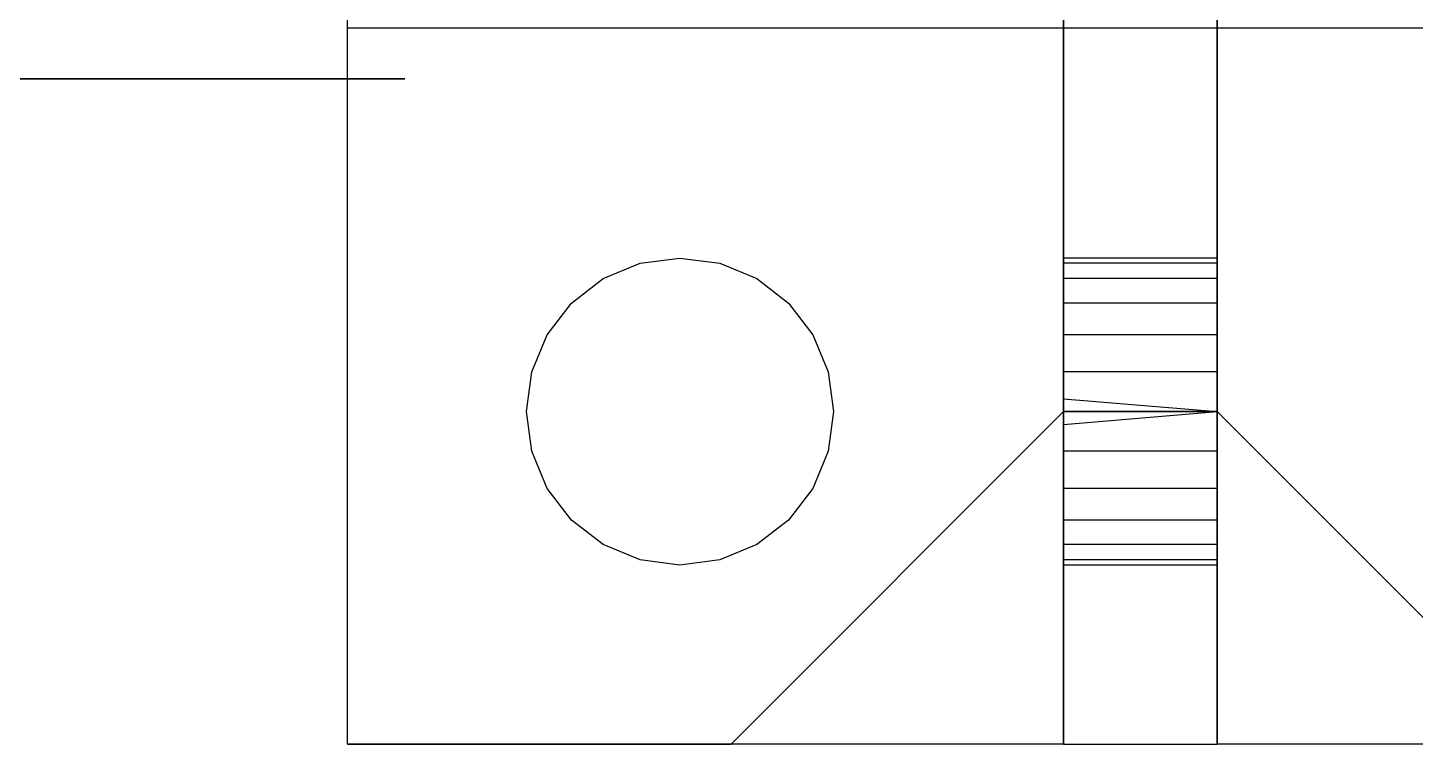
# Model space of a CAD drawing. Header units: metres. Extents: x -1 to 375, y 3 to 378.
# Drawn here: x 240.51 to 257.73, y 3.02 to 11.91 of the extents above; entities that cross this region are included whole.
import ezdxf

# ---------------------------------------------------------------- set-up
doc = ezdxf.new("R2010")
doc.units = ezdxf.units.M

msp = doc.modelspace()

# ---------------------------------------------------------------- linework, layer by layer
at = {"layer": 'Flat node sheet'}
for p, q in [((244.475, 3.017, 253.842), (244.475, 33.497, 253.842)), ((244.475, 3.017, 255.747), (244.475, 33.497, 255.747)), ((244.475, 3.017, 8.732), (244.475, 33.497, 8.732)), ((244.475, 3.017, 10.637), (244.475, 33.497, 10.637)), ((253.365, 33.497, 264.637), (253.365, 6.986, 264.637)), ((253.365, 33.497, 255.747), (253.365, 7.304, 255.747)), ((253.365, 7.304, 253.842), (253.365, 33.497, 253.842)), ((253.365, 33.497, 266.542), (253.365, 6.986, 266.542)), ((253.365, 33.497, 19.527), (253.365, 6.986, 19.527)), ((253.365, 33.497, 10.637), (253.365, 7.304, 10.637)), ((253.365, 7.304, 8.732), (253.365, 33.497, 8.732)), ((253.365, 33.497, 21.432), (253.365, 6.986, 21.432)), ((255.27, 33.497, 253.842), (255.27, 7.304, 253.842)), ((255.27, 33.497, 255.747), (255.27, 7.304, 255.747)), ((255.27, 33.497, 266.542), (255.27, 7.145, 266.542)), ((255.27, 33.497, 264.637), (255.27, 7.145, 264.637)), ((255.27, 33.497, 8.732), (255.27, 7.304, 8.732)), ((255.27, 33.497, 10.637), (255.27, 7.304, 10.637)), ((255.27, 33.497, 21.432), (255.27, 7.145, 21.432)), ((255.27, 33.497, 19.527), (255.27, 7.145, 19.527)), ((253.365, 3.017, 275.432), (253.365, 22.702, 275.432)), ((253.365, 3.017, 30.322), (253.365, 22.702, 30.322)), ((255.27, 3.017, 275.432), (255.27, 22.702, 275.432)), ((255.27, 3.017, 30.322), (255.27, 22.702, 30.322)), ((253.365, 11.907, 249.08), (253.365, 13.812, 249.08)), ((253.365, 11.907, 3.97), (253.365, 13.812, 3.97)), ((255.27, 11.907, 249.08), (255.27, 13.812, 249.08)), ((255.27, 11.907, 3.97), (255.27, 13.812, 3.97)), ((244.475, 3.017, 264.637), (244.475, 11.907, 264.637)), ((244.475, 11.907, 264.637), (270.986, 11.907, 264.637)), ((244.475, 11.907, 264.637), (244.475, 11.907, 266.542)), ((244.475, 3.017, 266.542), (244.475, 11.907, 266.542)), ((244.475, 11.907, 266.542), (270.828, 11.907, 266.542)), ((244.475, 3.017, 19.527), (244.475, 11.907, 19.527)), ((244.475, 11.907, 19.527), (270.986, 11.907, 19.527)), ((244.475, 11.907, 19.527), (244.475, 11.907, 21.432)), ((244.475, 3.017, 21.432), (244.475, 11.907, 21.432)), ((244.475, 11.907, 21.432), (270.828, 11.907, 21.432)), ((253.365, 11.907, 244.952), (253.365, 11.907, 249.08)), ((253.365, 11.907, 244.952), (253.365, 3.017, 244.952)), ((253.365, 11.907, 249.08), (255.27, 11.907, 249.08)), ((253.365, 11.907, 244.952), (255.27, 11.907, 244.952)), ((253.365, 11.907, -0.158), (253.365, 11.907, 3.97)), ((253.365, 11.907, -0.158), (253.365, 3.017, -0.158)), ((253.365, 11.907, 3.97), (255.27, 11.907, 3.97)), ((253.365, 11.907, -0.158), (255.27, 11.907, -0.158)), ((255.27, 11.907, 244.952), (255.27, 3.017, 244.952)), ((255.27, 11.907, 244.952), (255.27, 11.907, 249.08)), ((255.27, 11.907, -0.158), (255.27, 3.017, -0.158)), ((255.27, 11.907, -0.158), (255.27, 11.907, 3.97)), ((247.65, 8.795, 255.747), (248.109, 8.985, 255.747)), ((247.65, 8.795, 253.842), (248.109, 8.985, 253.842)), ((247.65, 8.795, 266.542), (248.109, 8.985, 266.542)), ((247.65, 8.795, 264.637), (248.109, 8.985, 264.637)), ((247.65, 8.795, 10.637), (248.109, 8.985, 10.637)), ((247.65, 8.795, 8.732), (248.109, 8.985, 8.732)), ((247.65, 8.795, 21.432), (248.109, 8.985, 21.432)), ((247.65, 8.795, 19.527), (248.109, 8.985, 19.527)), ((248.109, 8.985, 255.747), (248.603, 9.05, 255.747)), ((248.109, 8.985, 253.842), (248.603, 9.05, 253.842)), ((248.109, 8.985, 266.542), (248.603, 9.05, 266.542)), ((248.109, 8.985, 264.637), (248.603, 9.05, 264.637)), ((248.109, 8.985, 10.637), (248.603, 9.05, 10.637)), ((248.109, 8.985, 8.732), (248.603, 9.05, 8.732)), ((248.109, 8.985, 21.432), (248.603, 9.05, 21.432)), ((248.109, 8.985, 19.527), (248.603, 9.05, 19.527)), ((248.109, 8.985, 255.747), (248.109, 8.985, 253.842)), ((248.109, 8.985, 266.542), (248.109, 8.985, 264.637)), ((248.109, 8.985, 10.637), (248.109, 8.985, 8.732)), ((248.109, 8.985, 21.432), (248.109, 8.985, 19.527)), ((248.603, 9.05, 255.747), (249.096, 8.985, 255.747)), ((248.603, 9.05, 253.842), (249.096, 8.985, 253.842)), ((248.603, 9.05, 255.747), (248.603, 9.05, 253.842)), ((248.603, 9.05, 266.542), (249.096, 8.985, 266.542)), ((248.603, 9.05, 264.637), (249.096, 8.985, 264.637)), ((248.603, 9.05, 266.542), (248.603, 9.05, 264.637)), ((248.603, 9.05, 10.637), (249.096, 8.985, 10.637)), ((248.603, 9.05, 8.732), (249.096, 8.985, 8.732)), ((248.603, 9.05, 10.637), (248.603, 9.05, 8.732)), ((248.603, 9.05, 21.432), (249.096, 8.985, 21.432)), ((248.603, 9.05, 19.527), (249.096, 8.985, 19.527)), ((248.603, 9.05, 21.432), (248.603, 9.05, 19.527)), ((249.096, 8.985, 255.747), (249.555, 8.795, 255.747)), ((249.096, 8.985, 253.842), (249.555, 8.795, 253.842)), ((249.096, 8.985, 255.747), (249.096, 8.985, 253.842)), ((249.096, 8.985, 266.542), (249.555, 8.795, 266.542)), ((249.096, 8.985, 264.637), (249.555, 8.795, 264.637)), ((249.096, 8.985, 266.542), (249.096, 8.985, 264.637)), ((249.096, 8.985, 10.637), (249.555, 8.795, 10.637)), ((249.096, 8.985, 8.732), (249.555, 8.795, 8.732)), ((249.096, 8.985, 10.637), (249.096, 8.985, 8.732)), ((249.096, 8.985, 21.432), (249.555, 8.795, 21.432)), ((249.096, 8.985, 19.527), (249.555, 8.795, 19.527)), ((249.096, 8.985, 21.432), (249.096, 8.985, 19.527)), ((253.365, 9.05, 249.08), (253.365, 8.985, 248.587)), ((253.365, 8.985, 249.573), (253.365, 9.05, 249.08)), ((255.27, 9.05, 249.08), (253.365, 9.05, 249.08)), ((253.365, 9.05, 271.305), (253.365, 8.985, 270.812)), ((253.365, 8.985, 271.798), (253.365, 9.05, 271.305)), ((255.27, 9.05, 271.305), (253.365, 9.05, 271.305)), ((253.365, 9.05, 3.97), (253.365, 8.985, 3.477)), ((253.365, 8.985, 4.463), (253.365, 9.05, 3.97)), ((255.27, 9.05, 3.97), (253.365, 9.05, 3.97)), ((253.365, 9.05, 26.195), (253.365, 8.985, 25.702)), ((253.365, 8.985, 26.688), (253.365, 9.05, 26.195)), ((255.27, 9.05, 26.195), (253.365, 9.05, 26.195)), ((253.365, 8.985, 248.587), (253.365, 8.795, 248.127)), ((253.365, 8.795, 250.032), (253.365, 8.985, 249.573)), ((255.27, 8.985, 248.587), (253.365, 8.985, 248.587)), ((255.27, 8.985, 249.573), (253.365, 8.985, 249.573)), ((253.365, 8.985, 270.812), (253.365, 8.795, 270.352)), ((253.365, 8.795, 272.257), (253.365, 8.985, 271.798)), ((255.27, 8.985, 270.812), (253.365, 8.985, 270.812)), ((255.27, 8.985, 271.798), (253.365, 8.985, 271.798)), ((253.365, 8.985, 3.477), (253.365, 8.795, 3.017)), ((253.365, 8.795, 4.922), (253.365, 8.985, 4.463)), ((255.27, 8.985, 3.477), (253.365, 8.985, 3.477)), ((255.27, 8.985, 4.463), (253.365, 8.985, 4.463)), ((253.365, 8.985, 25.702), (253.365, 8.795, 25.242)), ((253.365, 8.795, 27.147), (253.365, 8.985, 26.688)), ((255.27, 8.985, 25.702), (253.365, 8.985, 25.702)), ((255.27, 8.985, 26.688), (253.365, 8.985, 26.688)), ((255.27, 9.05, 249.08), (255.27, 8.985, 248.587)), ((255.27, 8.985, 249.573), (255.27, 9.05, 249.08)), ((255.27, 9.05, 271.305), (255.27, 8.985, 270.812)), ((255.27, 8.985, 271.798), (255.27, 9.05, 271.305)), ((255.27, 9.05, 3.97), (255.27, 8.985, 3.477)), ((255.27, 8.985, 4.463), (255.27, 9.05, 3.97)), ((255.27, 9.05, 26.195), (255.27, 8.985, 25.702)), ((255.27, 8.985, 26.688), (255.27, 9.05, 26.195)), ((255.27, 8.985, 248.587), (255.27, 8.795, 248.127)), ((255.27, 8.795, 250.032), (255.27, 8.985, 249.573)), ((255.27, 8.985, 270.812), (255.27, 8.795, 270.352)), ((255.27, 8.795, 272.257), (255.27, 8.985, 271.798)), ((255.27, 8.985, 3.477), (255.27, 8.795, 3.017)), ((255.27, 8.795, 4.922), (255.27, 8.985, 4.463)), ((255.27, 8.985, 25.702), (255.27, 8.795, 25.242)), ((255.27, 8.795, 27.147), (255.27, 8.985, 26.688)), ((247.255, 8.492, 255.747), (247.65, 8.795, 255.747)), ((247.255, 8.492, 253.842), (247.65, 8.795, 253.842)), ((247.255, 8.492, 266.542), (247.65, 8.795, 266.542)), ((247.255, 8.492, 264.637), (247.65, 8.795, 264.637)), ((247.255, 8.492, 10.637), (247.65, 8.795, 10.637)), ((247.255, 8.492, 8.732), (247.65, 8.795, 8.732)), ((247.255, 8.492, 21.432), (247.65, 8.795, 21.432)), ((247.255, 8.492, 19.527), (247.65, 8.795, 19.527)), ((247.65, 8.795, 255.747), (247.65, 8.795, 253.842)), ((247.65, 8.795, 266.542), (247.65, 8.795, 264.637)), ((247.65, 8.795, 10.637), (247.65, 8.795, 8.732)), ((247.65, 8.795, 21.432), (247.65, 8.795, 19.527)), ((249.555, 8.795, 255.747), (249.95, 8.492, 255.747)), ((249.555, 8.795, 253.842), (249.95, 8.492, 253.842)), ((249.555, 8.795, 255.747), (249.555, 8.795, 253.842)), ((249.555, 8.795, 266.542), (249.95, 8.492, 266.542)), ((249.555, 8.795, 264.637), (249.95, 8.492, 264.637)), ((249.555, 8.795, 266.542), (249.555, 8.795, 264.637)), ((249.555, 8.795, 10.637), (249.95, 8.492, 10.637)), ((249.555, 8.795, 8.732), (249.95, 8.492, 8.732)), ((249.555, 8.795, 10.637), (249.555, 8.795, 8.732)), ((249.555, 8.795, 21.432), (249.95, 8.492, 21.432)), ((249.555, 8.795, 19.527), (249.95, 8.492, 19.527)), ((249.555, 8.795, 21.432), (249.555, 8.795, 19.527)), ((253.365, 8.795, 248.127), (253.365, 8.492, 247.733)), ((253.365, 8.492, 250.427), (253.365, 8.795, 250.032)), ((255.27, 8.795, 248.127), (253.365, 8.795, 248.127)), ((255.27, 8.795, 250.032), (253.365, 8.795, 250.032)), ((253.365, 8.492, 272.652), (253.365, 8.795, 272.257)), ((253.365, 8.795, 270.352), (253.365, 8.492, 269.958)), ((255.27, 8.795, 272.257), (253.365, 8.795, 272.257)), ((255.27, 8.795, 270.352), (253.365, 8.795, 270.352)), ((253.365, 8.795, 3.017), (253.365, 8.492, 2.623)), ((253.365, 8.492, 5.317), (253.365, 8.795, 4.922)), ((255.27, 8.795, 3.017), (253.365, 8.795, 3.017)), ((255.27, 8.795, 4.922), (253.365, 8.795, 4.922)), ((253.365, 8.492, 27.542), (253.365, 8.795, 27.147)), ((253.365, 8.795, 25.242), (253.365, 8.492, 24.848)), ((255.27, 8.795, 27.147), (253.365, 8.795, 27.147)), ((255.27, 8.795, 25.242), (253.365, 8.795, 25.242)), ((255.27, 8.795, 248.127), (255.27, 8.492, 247.733)), ((255.27, 8.492, 250.427), (255.27, 8.795, 250.032)), ((255.27, 8.795, 270.352), (255.27, 8.492, 269.958)), ((255.27, 8.492, 272.652), (255.27, 8.795, 272.257)), ((255.27, 8.795, 3.017), (255.27, 8.492, 2.623)), ((255.27, 8.492, 5.317), (255.27, 8.795, 4.922)), ((255.27, 8.795, 25.242), (255.27, 8.492, 24.848)), ((255.27, 8.492, 27.542), (255.27, 8.795, 27.147)), ((246.953, 8.097, 255.747), (247.255, 8.492, 255.747)), ((246.953, 8.097, 253.842), (247.255, 8.492, 253.842)), ((246.953, 8.097, 266.542), (247.255, 8.492, 266.542)), ((246.953, 8.097, 264.637), (247.255, 8.492, 264.637)), ((246.953, 8.097, 10.637), (247.255, 8.492, 10.637)), ((246.953, 8.097, 8.732), (247.255, 8.492, 8.732)), ((246.953, 8.097, 21.432), (247.255, 8.492, 21.432)), ((246.953, 8.097, 19.527), (247.255, 8.492, 19.527)), ((247.255, 8.492, 255.747), (247.255, 8.492, 253.842)), ((247.255, 8.492, 266.542), (247.255, 8.492, 264.637)), ((247.255, 8.492, 10.637), (247.255, 8.492, 8.732)), ((247.255, 8.492, 21.432), (247.255, 8.492, 19.527)), ((249.95, 8.492, 255.747), (250.252, 8.097, 255.747)), ((249.95, 8.492, 253.842), (250.252, 8.097, 253.842)), ((249.95, 8.492, 255.747), (249.95, 8.492, 253.842)), ((249.95, 8.492, 266.542), (250.252, 8.097, 266.542)), ((249.95, 8.492, 264.637), (250.252, 8.097, 264.637)), ((249.95, 8.492, 266.542), (249.95, 8.492, 264.637)), ((249.95, 8.492, 10.637), (250.252, 8.097, 10.637)), ((249.95, 8.492, 8.732), (250.252, 8.097, 8.732)), ((249.95, 8.492, 10.637), (249.95, 8.492, 8.732)), ((249.95, 8.492, 21.432), (250.252, 8.097, 21.432)), ((249.95, 8.492, 19.527), (250.252, 8.097, 19.527)), ((249.95, 8.492, 21.432), (249.95, 8.492, 19.527)), ((253.365, 8.492, 247.733), (253.365, 8.097, 247.43)), ((253.365, 8.097, 250.73), (253.365, 8.492, 250.427)), ((255.27, 8.492, 247.733), (253.365, 8.492, 247.733)), ((255.27, 8.492, 250.427), (253.365, 8.492, 250.427)), ((253.365, 8.097, 272.955), (253.365, 8.492, 272.652)), ((253.365, 8.492, 269.958), (253.365, 8.097, 269.655)), ((255.27, 8.492, 272.652), (253.365, 8.492, 272.652)), ((255.27, 8.492, 269.958), (253.365, 8.492, 269.958)), ((253.365, 8.492, 2.623), (253.365, 8.097, 2.32)), ((253.365, 8.097, 5.62), (253.365, 8.492, 5.317)), ((255.27, 8.492, 2.623), (253.365, 8.492, 2.623)), ((255.27, 8.492, 5.317), (253.365, 8.492, 5.317)), ((253.365, 8.097, 27.845), (253.365, 8.492, 27.542)), ((253.365, 8.492, 24.848), (253.365, 8.097, 24.545)), ((255.27, 8.492, 27.542), (253.365, 8.492, 27.542)), ((255.27, 8.492, 24.848), (253.365, 8.492, 24.848)), ((255.27, 8.492, 247.733), (255.27, 8.097, 247.43)), ((255.27, 8.097, 250.73), (255.27, 8.492, 250.427)), ((255.27, 8.492, 269.958), (255.27, 8.097, 269.655)), ((255.27, 8.097, 272.955), (255.27, 8.492, 272.652)), ((255.27, 8.492, 2.623), (255.27, 8.097, 2.32)), ((255.27, 8.097, 5.62), (255.27, 8.492, 5.317)), ((255.27, 8.492, 24.848), (255.27, 8.097, 24.545)), ((255.27, 8.097, 27.845), (255.27, 8.492, 27.542)), ((246.762, 7.638, 255.747), (246.953, 8.097, 255.747)), ((246.762, 7.638, 253.842), (246.953, 8.097, 253.842)), ((246.762, 7.638, 266.542), (246.953, 8.097, 266.542)), ((246.762, 7.638, 264.637), (246.953, 8.097, 264.637)), ((246.762, 7.638, 10.637), (246.953, 8.097, 10.637)), ((246.762, 7.638, 8.732), (246.953, 8.097, 8.732)), ((246.762, 7.638, 21.432), (246.953, 8.097, 21.432)), ((246.762, 7.638, 19.527), (246.953, 8.097, 19.527)), ((246.953, 8.097, 255.747), (246.953, 8.097, 253.842)), ((246.953, 8.097, 266.542), (246.953, 8.097, 264.637)), ((246.953, 8.097, 10.637), (246.953, 8.097, 8.732)), ((246.953, 8.097, 21.432), (246.953, 8.097, 19.527)), ((250.252, 8.097, 255.747), (250.443, 7.638, 255.747)), ((250.252, 8.097, 253.842), (250.443, 7.638, 253.842)), ((250.252, 8.097, 255.747), (250.252, 8.097, 253.842)), ((250.252, 8.097, 266.542), (250.443, 7.638, 266.542)), ((250.252, 8.097, 264.637), (250.443, 7.638, 264.637)), ((250.252, 8.097, 266.542), (250.252, 8.097, 264.637)), ((250.252, 8.097, 10.637), (250.443, 7.638, 10.637)), ((250.252, 8.097, 8.732), (250.443, 7.638, 8.732)), ((250.252, 8.097, 10.637), (250.252, 8.097, 8.732)), ((250.252, 8.097, 21.432), (250.443, 7.638, 21.432)), ((250.252, 8.097, 19.527), (250.443, 7.638, 19.527)), ((250.252, 8.097, 21.432), (250.252, 8.097, 19.527)), ((253.365, 7.638, 250.92), (253.365, 8.097, 250.73)), ((253.365, 8.097, 247.43), (253.365, 7.638, 247.24)), ((255.27, 8.097, 247.43), (253.365, 8.097, 247.43)), ((255.27, 8.097, 250.73), (253.365, 8.097, 250.73)), ((253.365, 7.638, 273.145), (253.365, 8.097, 272.955)), ((253.365, 8.097, 269.655), (253.365, 7.638, 269.465)), ((255.27, 8.097, 272.955), (253.365, 8.097, 272.955)), ((255.27, 8.097, 269.655), (253.365, 8.097, 269.655)), ((253.365, 7.638, 5.81), (253.365, 8.097, 5.62)), ((253.365, 8.097, 2.32), (253.365, 7.638, 2.13)), ((255.27, 8.097, 2.32), (253.365, 8.097, 2.32)), ((255.27, 8.097, 5.62), (253.365, 8.097, 5.62)), ((253.365, 7.638, 28.035), (253.365, 8.097, 27.845)), ((253.365, 8.097, 24.545), (253.365, 7.638, 24.355)), ((255.27, 8.097, 27.845), (253.365, 8.097, 27.845)), ((255.27, 8.097, 24.545), (253.365, 8.097, 24.545)), ((255.27, 8.097, 247.43), (255.27, 7.638, 247.24)), ((255.27, 7.638, 250.92), (255.27, 8.097, 250.73)), ((255.27, 8.097, 269.655), (255.27, 7.638, 269.465)), ((255.27, 7.638, 273.145), (255.27, 8.097, 272.955)), ((255.27, 8.097, 2.32), (255.27, 7.638, 2.13)), ((255.27, 7.638, 5.81), (255.27, 8.097, 5.62)), ((255.27, 8.097, 24.545), (255.27, 7.638, 24.355)), ((255.27, 7.638, 28.035), (255.27, 8.097, 27.845)), ((246.698, 7.145, 255.747), (246.762, 7.638, 255.747)), ((246.698, 7.145, 253.842), (246.762, 7.638, 253.842)), ((246.698, 7.145, 266.542), (246.762, 7.638, 266.542)), ((246.698, 7.145, 264.637), (246.762, 7.638, 264.637)), ((246.698, 7.145, 10.637), (246.762, 7.638, 10.637)), ((246.698, 7.145, 8.732), (246.762, 7.638, 8.732)), ((246.698, 7.145, 21.432), (246.762, 7.638, 21.432)), ((246.698, 7.145, 19.527), (246.762, 7.638, 19.527)), ((246.762, 7.638, 255.747), (246.762, 7.638, 253.842)), ((246.762, 7.638, 266.542), (246.762, 7.638, 264.637)), ((246.762, 7.638, 10.637), (246.762, 7.638, 8.732)), ((246.762, 7.638, 21.432), (246.762, 7.638, 19.527)), ((250.443, 7.638, 255.747), (250.508, 7.145, 255.747)), ((250.443, 7.638, 253.842), (250.508, 7.145, 253.842)), ((250.443, 7.638, 255.747), (250.443, 7.638, 253.842)), ((250.443, 7.638, 266.542), (250.508, 7.145, 266.542)), ((250.443, 7.638, 264.637), (250.508, 7.145, 264.637)), ((250.443, 7.638, 266.542), (250.443, 7.638, 264.637)), ((250.443, 7.638, 10.637), (250.508, 7.145, 10.637)), ((250.443, 7.638, 8.732), (250.508, 7.145, 8.732)), ((250.443, 7.638, 10.637), (250.443, 7.638, 8.732)), ((250.443, 7.638, 21.432), (250.508, 7.145, 21.432)), ((250.443, 7.638, 19.527), (250.508, 7.145, 19.527)), ((250.443, 7.638, 21.432), (250.443, 7.638, 19.527)), ((253.365, 7.145, 250.985), (253.365, 7.638, 250.92)), ((253.365, 7.638, 247.24), (253.365, 7.145, 247.175)), ((255.27, 7.638, 250.92), (253.365, 7.638, 250.92)), ((255.27, 7.638, 247.24), (253.365, 7.638, 247.24)), ((253.365, 7.145, 273.21), (253.365, 7.638, 273.145)), ((253.365, 7.638, 269.465), (253.365, 7.145, 269.4)), ((255.27, 7.638, 273.145), (253.365, 7.638, 273.145)), ((255.27, 7.638, 269.465), (253.365, 7.638, 269.465)), ((253.365, 7.145, 5.875), (253.365, 7.638, 5.81)), ((253.365, 7.638, 2.13), (253.365, 7.145, 2.065)), ((255.27, 7.638, 5.81), (253.365, 7.638, 5.81)), ((255.27, 7.638, 2.13), (253.365, 7.638, 2.13)), ((253.365, 7.145, 28.1), (253.365, 7.638, 28.035)), ((253.365, 7.638, 24.355), (253.365, 7.145, 24.29)), ((255.27, 7.638, 28.035), (253.365, 7.638, 28.035)), ((255.27, 7.638, 24.355), (253.365, 7.638, 24.355)), ((255.27, 7.638, 247.24), (255.27, 7.145, 247.175)), ((255.27, 7.145, 250.985), (255.27, 7.638, 250.92)), ((255.27, 7.638, 269.465), (255.27, 7.145, 269.4)), ((255.27, 7.145, 273.21), (255.27, 7.638, 273.145)), ((255.27, 7.638, 2.13), (255.27, 7.145, 2.065)), ((255.27, 7.145, 5.875), (255.27, 7.638, 5.81)), ((255.27, 7.638, 24.355), (255.27, 7.145, 24.29)), ((255.27, 7.145, 28.1), (255.27, 7.638, 28.035)), ((253.365, 7.304, 255.747), (255.27, 7.145, 255.747)), ((253.365, 7.304, 253.842), (255.27, 7.145, 253.842)), ((253.365, 7.304, 253.842), (253.365, 7.304, 255.747)), ((253.365, 7.304, 10.637), (255.27, 7.145, 10.637)), ((253.365, 7.304, 8.732), (255.27, 7.145, 8.732)), ((253.365, 7.304, 8.732), (253.365, 7.304, 10.637)), ((255.27, 7.304, 253.842), (255.27, 7.304, 255.747)), ((255.27, 7.304, 253.842), (255.27, 7.145, 253.842)), ((255.27, 7.304, 255.747), (255.27, 7.145, 255.747)), ((255.27, 7.304, 8.732), (255.27, 7.304, 10.637)), ((255.27, 7.304, 8.732), (255.27, 7.145, 8.732)), ((255.27, 7.304, 10.637), (255.27, 7.145, 10.637)), ((246.762, 6.652, 255.747), (246.698, 7.145, 255.747)), ((246.762, 6.652, 253.842), (246.698, 7.145, 253.842)), ((246.698, 7.145, 255.747), (246.698, 7.145, 253.842)), ((246.762, 6.652, 266.542), (246.698, 7.145, 266.542)), ((246.762, 6.652, 264.637), (246.698, 7.145, 264.637)), ((246.698, 7.145, 266.542), (246.698, 7.145, 264.637)), ((246.762, 6.652, 10.637), (246.698, 7.145, 10.637)), ((246.762, 6.652, 8.732), (246.698, 7.145, 8.732)), ((246.698, 7.145, 10.637), (246.698, 7.145, 8.732)), ((246.762, 6.652, 21.432), (246.698, 7.145, 21.432)), ((246.762, 6.652, 19.527), (246.698, 7.145, 19.527)), ((246.698, 7.145, 21.432), (246.698, 7.145, 19.527)), ((253.365, 7.145, 264.637), (249.238, 3.017, 264.637)), ((253.365, 7.145, 266.542), (249.238, 3.017, 266.542)), ((253.365, 7.145, 19.527), (249.238, 3.017, 19.527)), ((253.365, 7.145, 21.432), (249.238, 3.017, 21.432)), ((250.508, 7.145, 255.747), (250.443, 6.652, 255.747)), ((250.508, 7.145, 253.842), (250.443, 6.652, 253.842)), ((250.508, 7.145, 266.542), (250.443, 6.652, 266.542)), ((250.508, 7.145, 264.637), (250.443, 6.652, 264.637)), ((250.508, 7.145, 10.637), (250.443, 6.652, 10.637)), ((250.508, 7.145, 8.732), (250.443, 6.652, 8.732)), ((250.508, 7.145, 21.432), (250.443, 6.652, 21.432)), ((250.508, 7.145, 19.527), (250.443, 6.652, 19.527)), ((250.508, 7.145, 255.747), (250.508, 7.145, 253.842)), ((250.508, 7.145, 266.542), (250.508, 7.145, 264.637)), ((250.508, 7.145, 10.637), (250.508, 7.145, 8.732)), ((250.508, 7.145, 21.432), (250.508, 7.145, 19.527)), ((253.365, 3.017, 253.842), (253.365, 7.145, 253.842)), ((253.365, 7.145, 253.842), (255.27, 7.145, 253.842)), ((253.365, 7.145, 253.842), (253.365, 7.145, 255.747)), ((253.365, 3.017, 255.747), (253.365, 7.145, 255.747)), ((253.365, 7.145, 255.747), (255.27, 7.145, 255.747)), ((253.365, 6.986, 266.542), (255.27, 7.145, 266.542)), ((253.365, 6.986, 264.637), (255.27, 7.145, 264.637)), ((253.365, 6.652, 250.92), (253.365, 7.145, 250.985)), ((253.365, 7.145, 247.175), (253.365, 6.652, 247.24)), ((255.27, 7.145, 250.985), (253.365, 7.145, 250.985)), ((255.27, 7.145, 247.175), (253.365, 7.145, 247.175)), ((253.365, 6.652, 273.145), (253.365, 7.145, 273.21)), ((253.365, 7.145, 269.4), (253.365, 6.652, 269.465)), ((255.27, 7.145, 273.21), (253.365, 7.145, 273.21)), ((255.27, 7.145, 269.4), (253.365, 7.145, 269.4)), ((255.27, 7.145, 264.637), (253.365, 7.145, 264.637)), ((253.365, 7.145, 264.637), (253.365, 7.145, 266.542)), ((255.27, 7.145, 266.542), (253.365, 7.145, 266.542)), ((253.365, 3.017, 8.732), (253.365, 7.145, 8.732)), ((253.365, 7.145, 8.732), (255.27, 7.145, 8.732)), ((253.365, 7.145, 8.732), (253.365, 7.145, 10.637)), ((253.365, 3.017, 10.637), (253.365, 7.145, 10.637)), ((253.365, 7.145, 10.637), (255.27, 7.145, 10.637)), ((253.365, 6.986, 21.432), (255.27, 7.145, 21.432)), ((253.365, 6.986, 19.527), (255.27, 7.145, 19.527)), ((253.365, 6.652, 5.81), (253.365, 7.145, 5.875)), ((253.365, 7.145, 2.065), (253.365, 6.652, 2.13)), ((255.27, 7.145, 5.875), (253.365, 7.145, 5.875)), ((255.27, 7.145, 2.065), (253.365, 7.145, 2.065)), ((253.365, 6.652, 28.035), (253.365, 7.145, 28.1)), ((253.365, 7.145, 24.29), (253.365, 6.652, 24.355)), ((255.27, 7.145, 28.1), (253.365, 7.145, 28.1)), ((255.27, 7.145, 24.29), (253.365, 7.145, 24.29)), ((255.27, 7.145, 19.527), (253.365, 7.145, 19.527)), ((253.365, 7.145, 19.527), (253.365, 7.145, 21.432)), ((255.27, 7.145, 21.432), (253.365, 7.145, 21.432)), ((259.398, 3.017, 253.842), (255.27, 7.145, 253.842)), ((255.27, 7.145, 253.842), (255.27, 7.145, 255.747)), ((259.398, 3.017, 255.747), (255.27, 7.145, 255.747)), ((255.27, 7.145, 264.637), (255.27, 7.145, 266.542)), ((255.27, 7.145, 255.747), (255.27, 7.145, 253.842)), ((255.27, 7.145, 247.175), (255.27, 6.652, 247.24)), ((255.27, 6.652, 250.92), (255.27, 7.145, 250.985)), ((255.27, 7.145, 269.4), (255.27, 6.652, 269.465)), ((255.27, 6.652, 273.145), (255.27, 7.145, 273.21)), ((255.27, 7.145, 266.542), (255.27, 6.986, 266.542)), ((255.27, 7.145, 264.637), (255.27, 6.986, 264.637)), ((255.27, 3.017, 264.637), (255.27, 7.145, 264.637)), ((255.27, 7.145, 264.637), (255.27, 7.145, 266.542)), ((255.27, 3.017, 266.542), (255.27, 7.145, 266.542)), ((259.398, 3.017, 8.732), (255.27, 7.145, 8.732)), ((255.27, 7.145, 8.732), (255.27, 7.145, 10.637)), ((259.398, 3.017, 10.637), (255.27, 7.145, 10.637)), ((255.27, 7.145, 19.527), (255.27, 7.145, 21.432)), ((255.27, 7.145, 10.637), (255.27, 7.145, 8.732)), ((255.27, 7.145, 2.065), (255.27, 6.652, 2.13)), ((255.27, 6.652, 5.81), (255.27, 7.145, 5.875)), ((255.27, 7.145, 24.29), (255.27, 6.652, 24.355)), ((255.27, 6.652, 28.035), (255.27, 7.145, 28.1)), ((255.27, 7.145, 21.432), (255.27, 6.986, 21.432)), ((255.27, 7.145, 19.527), (255.27, 6.986, 19.527)), ((255.27, 3.017, 19.527), (255.27, 7.145, 19.527)), ((255.27, 7.145, 19.527), (255.27, 7.145, 21.432)), ((255.27, 3.017, 21.432), (255.27, 7.145, 21.432)), ((253.365, 6.986, 266.542), (253.365, 6.986, 264.637)), ((253.365, 6.986, 21.432), (253.365, 6.986, 19.527)), ((255.27, 6.986, 266.542), (255.27, 6.986, 264.637)), ((255.27, 6.986, 21.432), (255.27, 6.986, 19.527)), ((246.953, 6.192, 255.747), (246.762, 6.652, 255.747)), ((246.953, 6.192, 253.842), (246.762, 6.652, 253.842)), ((246.762, 6.652, 255.747), (246.762, 6.652, 253.842)), ((246.953, 6.192, 266.542), (246.762, 6.652, 266.542)), ((246.953, 6.192, 264.637), (246.762, 6.652, 264.637)), ((246.762, 6.652, 266.542), (246.762, 6.652, 264.637)), ((246.953, 6.192, 10.637), (246.762, 6.652, 10.637)), ((246.953, 6.192, 8.732), (246.762, 6.652, 8.732)), ((246.762, 6.652, 10.637), (246.762, 6.652, 8.732)), ((246.953, 6.192, 21.432), (246.762, 6.652, 21.432)), ((246.953, 6.192, 19.527), (246.762, 6.652, 19.527)), ((246.762, 6.652, 21.432), (246.762, 6.652, 19.527)), ((250.443, 6.652, 255.747), (250.252, 6.192, 255.747)), ((250.443, 6.652, 253.842), (250.252, 6.192, 253.842)), ((250.443, 6.652, 266.542), (250.252, 6.192, 266.542)), ((250.443, 6.652, 264.637), (250.252, 6.192, 264.637)), ((250.443, 6.652, 10.637), (250.252, 6.192, 10.637)), ((250.443, 6.652, 8.732), (250.252, 6.192, 8.732)), ((250.443, 6.652, 21.432), (250.252, 6.192, 21.432)), ((250.443, 6.652, 19.527), (250.252, 6.192, 19.527)), ((250.443, 6.652, 255.747), (250.443, 6.652, 253.842)), ((250.443, 6.652, 266.542), (250.443, 6.652, 264.637)), ((250.443, 6.652, 10.637), (250.443, 6.652, 8.732)), ((250.443, 6.652, 21.432), (250.443, 6.652, 19.527)), ((253.365, 6.192, 250.73), (253.365, 6.652, 250.92)), ((253.365, 6.652, 247.24), (253.365, 6.192, 247.43)), ((255.27, 6.652, 250.92), (253.365, 6.652, 250.92)), ((255.27, 6.652, 247.24), (253.365, 6.652, 247.24)), ((253.365, 6.192, 272.955), (253.365, 6.652, 273.145)), ((253.365, 6.652, 269.465), (253.365, 6.192, 269.655)), ((255.27, 6.652, 273.145), (253.365, 6.652, 273.145)), ((255.27, 6.652, 269.465), (253.365, 6.652, 269.465)), ((253.365, 6.192, 5.62), (253.365, 6.652, 5.81)), ((253.365, 6.652, 2.13), (253.365, 6.192, 2.32)), ((255.27, 6.652, 5.81), (253.365, 6.652, 5.81)), ((255.27, 6.652, 2.13), (253.365, 6.652, 2.13)), ((253.365, 6.192, 27.845), (253.365, 6.652, 28.035)), ((253.365, 6.652, 24.355), (253.365, 6.192, 24.545)), ((255.27, 6.652, 28.035), (253.365, 6.652, 28.035)), ((255.27, 6.652, 24.355), (253.365, 6.652, 24.355)), ((255.27, 6.652, 247.24), (255.27, 6.192, 247.43)), ((255.27, 6.192, 250.73), (255.27, 6.652, 250.92)), ((255.27, 6.652, 269.465), (255.27, 6.192, 269.655)), ((255.27, 6.192, 272.955), (255.27, 6.652, 273.145)), ((255.27, 6.652, 2.13), (255.27, 6.192, 2.32)), ((255.27, 6.192, 5.62), (255.27, 6.652, 5.81)), ((255.27, 6.652, 24.355), (255.27, 6.192, 24.545)), ((255.27, 6.192, 27.845), (255.27, 6.652, 28.035)), ((247.255, 5.798, 255.747), (246.953, 6.192, 255.747)), ((247.255, 5.798, 253.842), (246.953, 6.192, 253.842)), ((246.953, 6.192, 255.747), (246.953, 6.192, 253.842)), ((247.255, 5.798, 266.542), (246.953, 6.192, 266.542)), ((247.255, 5.798, 264.637), (246.953, 6.192, 264.637)), ((246.953, 6.192, 266.542), (246.953, 6.192, 264.637)), ((247.255, 5.798, 10.637), (246.953, 6.192, 10.637)), ((247.255, 5.798, 8.732), (246.953, 6.192, 8.732)), ((246.953, 6.192, 10.637), (246.953, 6.192, 8.732)), ((247.255, 5.798, 21.432), (246.953, 6.192, 21.432)), ((247.255, 5.798, 19.527), (246.953, 6.192, 19.527)), ((246.953, 6.192, 21.432), (246.953, 6.192, 19.527)), ((250.252, 6.192, 255.747), (249.95, 5.798, 255.747)), ((250.252, 6.192, 253.842), (249.95, 5.798, 253.842)), ((250.252, 6.192, 266.542), (249.95, 5.798, 266.542)), ((250.252, 6.192, 264.637), (249.95, 5.798, 264.637)), ((250.252, 6.192, 10.637), (249.95, 5.798, 10.637)), ((250.252, 6.192, 8.732), (249.95, 5.798, 8.732)), ((250.252, 6.192, 21.432), (249.95, 5.798, 21.432)), ((250.252, 6.192, 19.527), (249.95, 5.798, 19.527)), ((250.252, 6.192, 255.747), (250.252, 6.192, 253.842)), ((250.252, 6.192, 266.542), (250.252, 6.192, 264.637)), ((250.252, 6.192, 10.637), (250.252, 6.192, 8.732)), ((250.252, 6.192, 21.432), (250.252, 6.192, 19.527)), ((253.365, 5.798, 250.427), (253.365, 6.192, 250.73)), ((253.365, 6.192, 247.43), (253.365, 5.798, 247.733)), ((255.27, 6.192, 250.73), (253.365, 6.192, 250.73)), ((255.27, 6.192, 247.43), (253.365, 6.192, 247.43)), ((253.365, 5.798, 272.652), (253.365, 6.192, 272.955)), ((253.365, 6.192, 269.655), (253.365, 5.798, 269.958)), ((255.27, 6.192, 272.955), (253.365, 6.192, 272.955)), ((255.27, 6.192, 269.655), (253.365, 6.192, 269.655)), ((253.365, 5.798, 5.317), (253.365, 6.192, 5.62)), ((253.365, 6.192, 2.32), (253.365, 5.798, 2.623)), ((255.27, 6.192, 5.62), (253.365, 6.192, 5.62)), ((255.27, 6.192, 2.32), (253.365, 6.192, 2.32)), ((253.365, 5.798, 27.542), (253.365, 6.192, 27.845)), ((253.365, 6.192, 24.545), (253.365, 5.798, 24.848)), ((255.27, 6.192, 27.845), (253.365, 6.192, 27.845)), ((255.27, 6.192, 24.545), (253.365, 6.192, 24.545)), ((255.27, 6.192, 247.43), (255.27, 5.798, 247.733)), ((255.27, 5.798, 250.427), (255.27, 6.192, 250.73)), ((255.27, 6.192, 269.655), (255.27, 5.798, 269.958)), ((255.27, 5.798, 272.652), (255.27, 6.192, 272.955)), ((255.27, 6.192, 2.32), (255.27, 5.798, 2.623)), ((255.27, 5.798, 5.317), (255.27, 6.192, 5.62)), ((255.27, 6.192, 24.545), (255.27, 5.798, 24.848)), ((255.27, 5.798, 27.542), (255.27, 6.192, 27.845)), ((247.65, 5.495, 255.747), (247.255, 5.798, 255.747)), ((247.65, 5.495, 253.842), (247.255, 5.798, 253.842)), ((247.255, 5.798, 255.747), (247.255, 5.798, 253.842)), ((247.65, 5.495, 266.542), (247.255, 5.798, 266.542)), ((247.65, 5.495, 264.637), (247.255, 5.798, 264.637)), ((247.255, 5.798, 266.542), (247.255, 5.798, 264.637)), ((247.65, 5.495, 10.637), (247.255, 5.798, 10.637)), ((247.65, 5.495, 8.732), (247.255, 5.798, 8.732)), ((247.255, 5.798, 10.637), (247.255, 5.798, 8.732)), ((247.65, 5.495, 21.432), (247.255, 5.798, 21.432)), ((247.65, 5.495, 19.527), (247.255, 5.798, 19.527)), ((247.255, 5.798, 21.432), (247.255, 5.798, 19.527)), ((249.95, 5.798, 255.747), (249.555, 5.495, 255.747)), ((249.95, 5.798, 253.842), (249.555, 5.495, 253.842)), ((249.95, 5.798, 266.542), (249.555, 5.495, 266.542)), ((249.95, 5.798, 264.637), (249.555, 5.495, 264.637)), ((249.95, 5.798, 10.637), (249.555, 5.495, 10.637)), ((249.95, 5.798, 8.732), (249.555, 5.495, 8.732)), ((249.95, 5.798, 21.432), (249.555, 5.495, 21.432)), ((249.95, 5.798, 19.527), (249.555, 5.495, 19.527)), ((249.95, 5.798, 255.747), (249.95, 5.798, 253.842)), ((249.95, 5.798, 266.542), (249.95, 5.798, 264.637)), ((249.95, 5.798, 10.637), (249.95, 5.798, 8.732)), ((249.95, 5.798, 21.432), (249.95, 5.798, 19.527)), ((253.365, 5.495, 250.032), (253.365, 5.798, 250.427)), ((253.365, 5.798, 247.733), (253.365, 5.495, 248.127)), ((255.27, 5.798, 250.427), (253.365, 5.798, 250.427)), ((255.27, 5.798, 247.733), (253.365, 5.798, 247.733)), ((253.365, 5.495, 272.257), (253.365, 5.798, 272.652)), ((253.365, 5.798, 269.958), (253.365, 5.495, 270.352)), ((255.27, 5.798, 272.652), (253.365, 5.798, 272.652)), ((255.27, 5.798, 269.958), (253.365, 5.798, 269.958)), ((253.365, 5.495, 4.922), (253.365, 5.798, 5.317)), ((253.365, 5.798, 2.623), (253.365, 5.495, 3.017)), ((255.27, 5.798, 5.317), (253.365, 5.798, 5.317)), ((255.27, 5.798, 2.623), (253.365, 5.798, 2.623)), ((253.365, 5.495, 27.147), (253.365, 5.798, 27.542)), ((253.365, 5.798, 24.848), (253.365, 5.495, 25.242)), ((255.27, 5.798, 27.542), (253.365, 5.798, 27.542)), ((255.27, 5.798, 24.848), (253.365, 5.798, 24.848)), ((255.27, 5.798, 247.733), (255.27, 5.495, 248.127)), ((255.27, 5.495, 250.032), (255.27, 5.798, 250.427)), ((255.27, 5.798, 269.958), (255.27, 5.495, 270.352)), ((255.27, 5.495, 272.257), (255.27, 5.798, 272.652)), ((255.27, 5.798, 2.623), (255.27, 5.495, 3.017)), ((255.27, 5.495, 4.922), (255.27, 5.798, 5.317)), ((255.27, 5.798, 24.848), (255.27, 5.495, 25.242)), ((255.27, 5.495, 27.147), (255.27, 5.798, 27.542)), ((248.109, 5.305, 255.747), (247.65, 5.495, 255.747)), ((248.109, 5.305, 253.842), (247.65, 5.495, 253.842)), ((247.65, 5.495, 255.747), (247.65, 5.495, 253.842)), ((248.109, 5.305, 266.542), (247.65, 5.495, 266.542)), ((248.109, 5.305, 264.637), (247.65, 5.495, 264.637)), ((247.65, 5.495, 266.542), (247.65, 5.495, 264.637)), ((248.109, 5.305, 10.637), (247.65, 5.495, 10.637)), ((248.109, 5.305, 8.732), (247.65, 5.495, 8.732)), ((247.65, 5.495, 10.637), (247.65, 5.495, 8.732)), ((248.109, 5.305, 21.432), (247.65, 5.495, 21.432)), ((248.109, 5.305, 19.527), (247.65, 5.495, 19.527)), ((247.65, 5.495, 21.432), (247.65, 5.495, 19.527)), ((249.555, 5.495, 255.747), (249.096, 5.305, 255.747)), ((249.555, 5.495, 253.842), (249.096, 5.305, 253.842)), ((249.555, 5.495, 266.542), (249.096, 5.305, 266.542)), ((249.555, 5.495, 264.637), (249.096, 5.305, 264.637)), ((249.555, 5.495, 10.637), (249.096, 5.305, 10.637)), ((249.555, 5.495, 8.732), (249.096, 5.305, 8.732)), ((249.555, 5.495, 21.432), (249.096, 5.305, 21.432)), ((249.555, 5.495, 19.527), (249.096, 5.305, 19.527)), ((249.555, 5.495, 255.747), (249.555, 5.495, 253.842)), ((249.555, 5.495, 266.542), (249.555, 5.495, 264.637)), ((249.555, 5.495, 10.637), (249.555, 5.495, 8.732)), ((249.555, 5.495, 21.432), (249.555, 5.495, 19.527)), ((253.365, 5.305, 249.573), (253.365, 5.495, 250.032)), ((253.365, 5.495, 248.127), (253.365, 5.305, 248.587)), ((255.27, 5.495, 250.032), (253.365, 5.495, 250.032)), ((255.27, 5.495, 248.127), (253.365, 5.495, 248.127)), ((253.365, 5.305, 271.798), (253.365, 5.495, 272.257)), ((253.365, 5.495, 270.352), (253.365, 5.305, 270.812)), ((255.27, 5.495, 272.257), (253.365, 5.495, 272.257)), ((255.27, 5.495, 270.352), (253.365, 5.495, 270.352)), ((253.365, 5.305, 4.463), (253.365, 5.495, 4.922)), ((253.365, 5.495, 3.017), (253.365, 5.305, 3.477)), ((255.27, 5.495, 4.922), (253.365, 5.495, 4.922)), ((255.27, 5.495, 3.017), (253.365, 5.495, 3.017)), ((253.365, 5.305, 26.688), (253.365, 5.495, 27.147)), ((253.365, 5.495, 25.242), (253.365, 5.305, 25.702)), ((255.27, 5.495, 27.147), (253.365, 5.495, 27.147)), ((255.27, 5.495, 25.242), (253.365, 5.495, 25.242)), ((255.27, 5.495, 248.127), (255.27, 5.305, 248.587)), ((255.27, 5.305, 249.573), (255.27, 5.495, 250.032)), ((255.27, 5.495, 270.352), (255.27, 5.305, 270.812)), ((255.27, 5.305, 271.798), (255.27, 5.495, 272.257)), ((255.27, 5.495, 3.017), (255.27, 5.305, 3.477)), ((255.27, 5.305, 4.463), (255.27, 5.495, 4.922)), ((255.27, 5.495, 25.242), (255.27, 5.305, 25.702)), ((255.27, 5.305, 26.688), (255.27, 5.495, 27.147)), ((248.603, 5.24, 255.747), (248.109, 5.305, 255.747)), ((248.603, 5.24, 253.842), (248.109, 5.305, 253.842)), ((248.109, 5.305, 255.747), (248.109, 5.305, 253.842)), ((248.603, 5.24, 266.542), (248.109, 5.305, 266.542)), ((248.603, 5.24, 264.637), (248.109, 5.305, 264.637)), ((248.109, 5.305, 266.542), (248.109, 5.305, 264.637)), ((248.603, 5.24, 10.637), (248.109, 5.305, 10.637)), ((248.603, 5.24, 8.732), (248.109, 5.305, 8.732)), ((248.109, 5.305, 10.637), (248.109, 5.305, 8.732)), ((248.603, 5.24, 21.432), (248.109, 5.305, 21.432)), ((248.603, 5.24, 19.527), (248.109, 5.305, 19.527)), ((248.109, 5.305, 21.432), (248.109, 5.305, 19.527)), ((249.096, 5.305, 255.747), (248.603, 5.24, 255.747)), ((249.096, 5.305, 253.842), (248.603, 5.24, 253.842)), ((249.096, 5.305, 266.542), (248.603, 5.24, 266.542)), ((249.096, 5.305, 264.637), (248.603, 5.24, 264.637)), ((249.096, 5.305, 10.637), (248.603, 5.24, 10.637)), ((249.096, 5.305, 8.732), (248.603, 5.24, 8.732)), ((249.096, 5.305, 21.432), (248.603, 5.24, 21.432)), ((249.096, 5.305, 19.527), (248.603, 5.24, 19.527)), ((248.603, 5.24, 255.747), (248.603, 5.24, 253.842)), ((248.603, 5.24, 266.542), (248.603, 5.24, 264.637)), ((248.603, 5.24, 10.637), (248.603, 5.24, 8.732)), ((248.603, 5.24, 21.432), (248.603, 5.24, 19.527)), ((249.096, 5.305, 255.747), (249.096, 5.305, 253.842)), ((249.096, 5.305, 266.542), (249.096, 5.305, 264.637)), ((249.096, 5.305, 10.637), (249.096, 5.305, 8.732)), ((249.096, 5.305, 21.432), (249.096, 5.305, 19.527)), ((253.365, 5.24, 249.08), (253.365, 5.305, 249.573)), ((253.365, 5.305, 248.587), (253.365, 5.24, 249.08)), ((255.27, 5.305, 249.573), (253.365, 5.305, 249.573)), ((255.27, 5.305, 248.587), (253.365, 5.305, 248.587)), ((253.365, 5.24, 271.305), (253.365, 5.305, 271.798)), ((253.365, 5.305, 270.812), (253.365, 5.24, 271.305)), ((255.27, 5.305, 271.798), (253.365, 5.305, 271.798)), ((255.27, 5.305, 270.812), (253.365, 5.305, 270.812)), ((253.365, 5.24, 3.97), (253.365, 5.305, 4.463)), ((253.365, 5.305, 3.477), (253.365, 5.24, 3.97)), ((255.27, 5.305, 4.463), (253.365, 5.305, 4.463)), ((255.27, 5.305, 3.477), (253.365, 5.305, 3.477)), ((253.365, 5.24, 26.195), (253.365, 5.305, 26.688)), ((253.365, 5.305, 25.702), (253.365, 5.24, 26.195)), ((255.27, 5.305, 26.688), (253.365, 5.305, 26.688)), ((255.27, 5.305, 25.702), (253.365, 5.305, 25.702)), ((255.27, 5.24, 249.08), (253.365, 5.24, 249.08)), ((255.27, 5.24, 271.305), (253.365, 5.24, 271.305)), ((255.27, 5.24, 3.97), (253.365, 5.24, 3.97)), ((255.27, 5.24, 26.195), (253.365, 5.24, 26.195)), ((255.27, 5.305, 248.587), (255.27, 5.24, 249.08)), ((255.27, 5.24, 249.08), (255.27, 5.305, 249.573)), ((255.27, 5.305, 270.812), (255.27, 5.24, 271.305)), ((255.27, 5.24, 271.305), (255.27, 5.305, 271.798)), ((255.27, 5.305, 3.477), (255.27, 5.24, 3.97)), ((255.27, 5.24, 3.97), (255.27, 5.305, 4.463)), ((255.27, 5.305, 25.702), (255.27, 5.24, 26.195)), ((255.27, 5.24, 26.195), (255.27, 5.305, 26.688)), ((253.365, 3.017, 253.842), (244.475, 3.017, 253.842)), ((244.475, 3.017, 253.842), (244.475, 3.017, 255.747)), ((253.365, 3.017, 255.747), (244.475, 3.017, 255.747)), ((244.475, 3.017, 264.637), (249.238, 3.017, 264.637)), ((244.475, 3.017, 264.637), (244.475, 3.017, 266.542)), ((244.475, 3.017, 266.542), (249.238, 3.017, 266.542)), ((253.365, 3.017, 8.732), (244.475, 3.017, 8.732)), ((244.475, 3.017, 8.732), (244.475, 3.017, 10.637)), ((253.365, 3.017, 10.637), (244.475, 3.017, 10.637)), ((244.475, 3.017, 19.527), (249.238, 3.017, 19.527)), ((244.475, 3.017, 19.527), (244.475, 3.017, 21.432)), ((244.475, 3.017, 21.432), (249.238, 3.017, 21.432)), ((249.238, 3.017, 264.637), (249.238, 3.017, 266.542)), ((249.238, 3.017, 19.527), (249.238, 3.017, 21.432)), ((253.365, 3.017, 253.842), (253.365, 3.017, 255.747)), ((253.365, 3.017, 244.952), (253.365, 3.017, 275.432)), ((253.365, 3.017, 244.952), (255.27, 3.017, 244.952)), ((253.365, 3.017, 275.432), (255.27, 3.017, 275.432)), ((253.365, 3.017, 8.732), (253.365, 3.017, 10.637)), ((253.365, 3.017, -0.158), (253.365, 3.017, 30.322)), ((253.365, 3.017, -0.158), (255.27, 3.017, -0.158)), ((253.365, 3.017, 30.322), (255.27, 3.017, 30.322)), ((255.27, 3.017, 244.952), (255.27, 3.017, 275.432)), ((274.955, 3.017, 264.637), (255.27, 3.017, 264.637)), ((255.27, 3.017, 264.637), (255.27, 3.017, 266.542)), ((274.955, 3.017, 266.542), (255.27, 3.017, 266.542)), ((255.27, 3.017, -0.158), (255.27, 3.017, 30.322)), ((274.955, 3.017, 19.527), (255.27, 3.017, 19.527)), ((255.27, 3.017, 19.527), (255.27, 3.017, 21.432)), ((274.955, 3.017, 21.432), (255.27, 3.017, 21.432))]:
    msp.add_line(p, q, dxfattribs=at)
at = {"layer": 'Ratched Strap'}
for p, q in [((242.493, 11.272, 29.61), (29.133, 11.272, 242.97)), ((29.133, 11.272, 32.304), (242.493, 11.272, 245.664)), ((245.187, 11.272, 32.304), (31.827, 11.272, 245.664)), ((31.827, 11.272, 29.61), (245.187, 11.272, 242.97)), ((242.493, 11.272, 29.61), (245.187, 11.272, 32.304)), ((242.493, 11.272, 245.664), (245.187, 11.272, 242.97))]:
    msp.add_line(p, q, dxfattribs=at)

doc.saveas('drawing.dxf')
